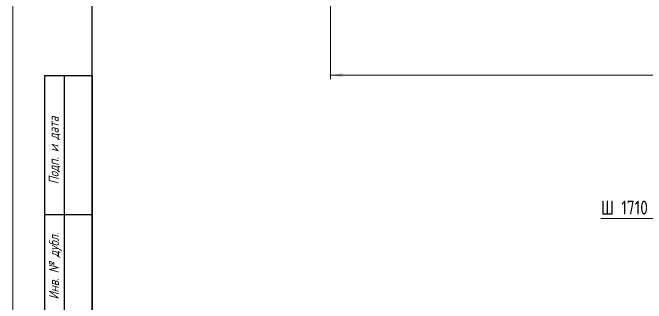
# Paper-space layout 'Лист1' of a CAD drawing. Header units: millimetres. Extents: x 0 to 594, y -1 to 420.
# Drawn here: x 0 to 159.7, y 92.6 to 165.9 of the extents above; entities that cross this region are included whole.
import ezdxf

# ---------------------------------------------------------------- set-up
doc = ezdxf.new("R2010")
doc.units = ezdxf.units.MM
doc.linetypes.add('SLD-Сплошная', pattern=[0])
doc.styles.add('SLDTEXTSTYLE0', font='', dxfattribs={"bigfont": 'bigfont'})
doc.styles.add('SLDTEXTSTYLE1', font='')
doc.styles.add('SLDTEXTSTYLE2', font='')
doc.styles.get('SLDTEXTSTYLE0').set_extended_font_data('ГОСТ тип А', italic=True)
doc.styles.get('SLDTEXTSTYLE1').set_extended_font_data('ГОСТ тип А', italic=True)
doc.styles.get('SLDTEXTSTYLE2').set_extended_font_data('ГОСТ тип А')
doc.dimstyles.new('SLDDIMSTYLE0', dxfattribs={"dimtxt": 3.5, "dimasz": 3, "dimexe": 0, "dimexo": 0.0625, "dimgap": 0.875, "dimtad": 2, "dimdec": 1, "dimlfac": 20, "dimrnd": 1e-09, "dimzin": 12, "dimdsep": 46, "dimtxsty": 'SLDTEXTSTYLE1', "dimsah": 1, "dimcen": 0.09, "dimadec": 0, "dimazin": 3, "dimtfac": 1, "dimtofl": 0, "dimtmove": 0, "dimatfit": 3, "dimfxl": 1, "dimfrac": 2, "dimtolj": 1, "dimtzin": 12, "dimarcsym": 0})
doc.dimstyles.new('SLDDIMSTYLE2', dxfattribs={"dimtxt": 3.5, "dimasz": 3, "dimexe": 0, "dimexo": 0.0625, "dimgap": 0.875, "dimtad": 0, "dimtih": 1, "dimtoh": 1, "dimdec": 0, "dimlfac": 20, "dimrnd": 1e-09, "dimzin": 12, "dimdsep": 46, "dimtxsty": 'SLDTEXTSTYLE1', "dimsah": 1, "dimcen": 0, "dimadec": 0, "dimazin": 3, "dimtfac": 1, "dimtmove": 0, "dimatfit": 3, "dimfxl": 1, "dimfrac": 2, "dimtolj": 1, "dimtzin": 12, "dimarcsym": 0})

# ---------------------------------------------------------------- blocks, each defined once
blk = doc.blocks.new('_D_1')
at = {"color": 7, "linetype": 'SLD-Сплошная', "lineweight": 0, "transparency": 16777216}
for p, q in [((80.1, 197.22), (80.1, 149.14)), ((256.59, 170.08), (256.59, 149.14)), ((80.1, 150.14), (256.59, 150.14))]:
    blk.add_line(p, q, dxfattribs=at)
at = {"color": 7, "linetype": 'SLD-Сплошная', "lineweight": 18, "transparency": 16777216}
for points in [[(80.1, 150.14), (83.1, 149.64), (83.1, 150.64)], [(256.59, 150.14), (253.59, 150.64), (253.59, 149.64)]]:
    blk.add_solid(points, dxfattribs=at)
at = {"color": 7, "linetype": 'SLD-Сплошная', "lineweight": 18, "transparency": 16777216, "char_height": 3.5, "attachment_point": 1, "style": 'SLDTEXTSTYLE2'}
for s, insert in [('3530', (178.93, 154.66)), ('*', (189.63, 154.66))]:
    blk.add_mtext(s, dxfattribs=dict(at, insert=insert))
blk = doc.blocks.new('_D_2')
at = {"color": 7, "linetype": 'SLD-Сплошная', "lineweight": 0, "transparency": 16777216}
for p, q in [((170.28, 113.96), (148.27, 113.96)), ((180.61, 103.45), (170.28, 113.96)), ((240.48, 42.49), (180.61, 103.45)), ((240.48, 42.49), (242.58, 40.35))]:
    blk.add_line(p, q, dxfattribs=at)
at = {"color": 7, "linetype": 'SLD-Сплошная', "lineweight": 18, "transparency": 16777216}
for points in [[(180.61, 103.45), (178.86, 105.94), (178.15, 105.24)], [(240.48, 42.49), (242.23, 40), (242.94, 40.7)]]:
    blk.add_solid(points, dxfattribs=at)
at = {"color": 7, "linetype": 'SLD-Сплошная', "lineweight": 18, "transparency": 16777216, "char_height": 3.5, "attachment_point": 1, "style": 'SLDTEXTSTYLE2'}
for s, insert in [('%%c', (148.27, 118.48)), ('1710', (153.38, 118.5)), ('.*', (164.07, 118.5))]:
    blk.add_mtext(s, dxfattribs=dict(at, insert=insert))

psp = doc.layouts.new('Лист1')

# ---------------------------------------------------------------- linework, layer by layer
at = {"color": 7, "linetype": 'SLD-Сплошная', "lineweight": 18}
psp.add_line((0, 420), (0, 0), dxfattribs=at)
at = {"color": 7, "linetype": 'SLD-Сплошная', "lineweight": 25}
for p, q in [((20, 5), (20, 415)), ((8, 150), (20, 150)), ((8, 150), (8, 5)), ((13, 150), (13, 5)), ((20, 150), (20, 5)), ((8, 115), (20, 115))]:
    psp.add_line(p, q, dxfattribs=at)

# ---------------------------------------------------------------- texts
at = {"color": 7, "linetype": 'Continuous', "lineweight": 0, "char_height": 2.5, "attachment_point": 1, "rotation": 90, "style": 'SLDTEXTSTYLE0'}
for s, insert in [('Подп. и дата', (9.1016, 122.6176)), ('Инв. № дубл.', (9.1442, 93.587))]:
    psp.add_mtext(s, dxfattribs=dict(at, insert=insert))

# ---------------------------------------------------------------- dimensions: what is measured, and where the dimension line sits
at = {"color": 7, "linetype": 'SLD-Сплошная', "lineweight": 18}
dim = psp.add_linear_dim(base=(256.5945, 150.1441), p1=(80.0957, 197.2199), p2=(256.5945, 170.0802), text='<>*', dimstyle='SLDDIMSTYLE0', dxfattribs=at)
dim.commit()
dim.dimension.update_dxf_attribs({"geometry": '_D_1', "text_midpoint": (185.2178, 150.1441), "dimtype": 160})
dim = psp.add_diameter_dim_2p(p1=(180.6089, 103.4461), p2=(240.4801, 42.4902), text='<>.*', dimstyle='SLDDIMSTYLE2', dxfattribs=at)
dim.commit()
dim.dimension.update_dxf_attribs({"geometry": '_D_2', "text_midpoint": (157.7758, 116.7343), "dimtype": 163})

doc.saveas('drawing.dxf')
